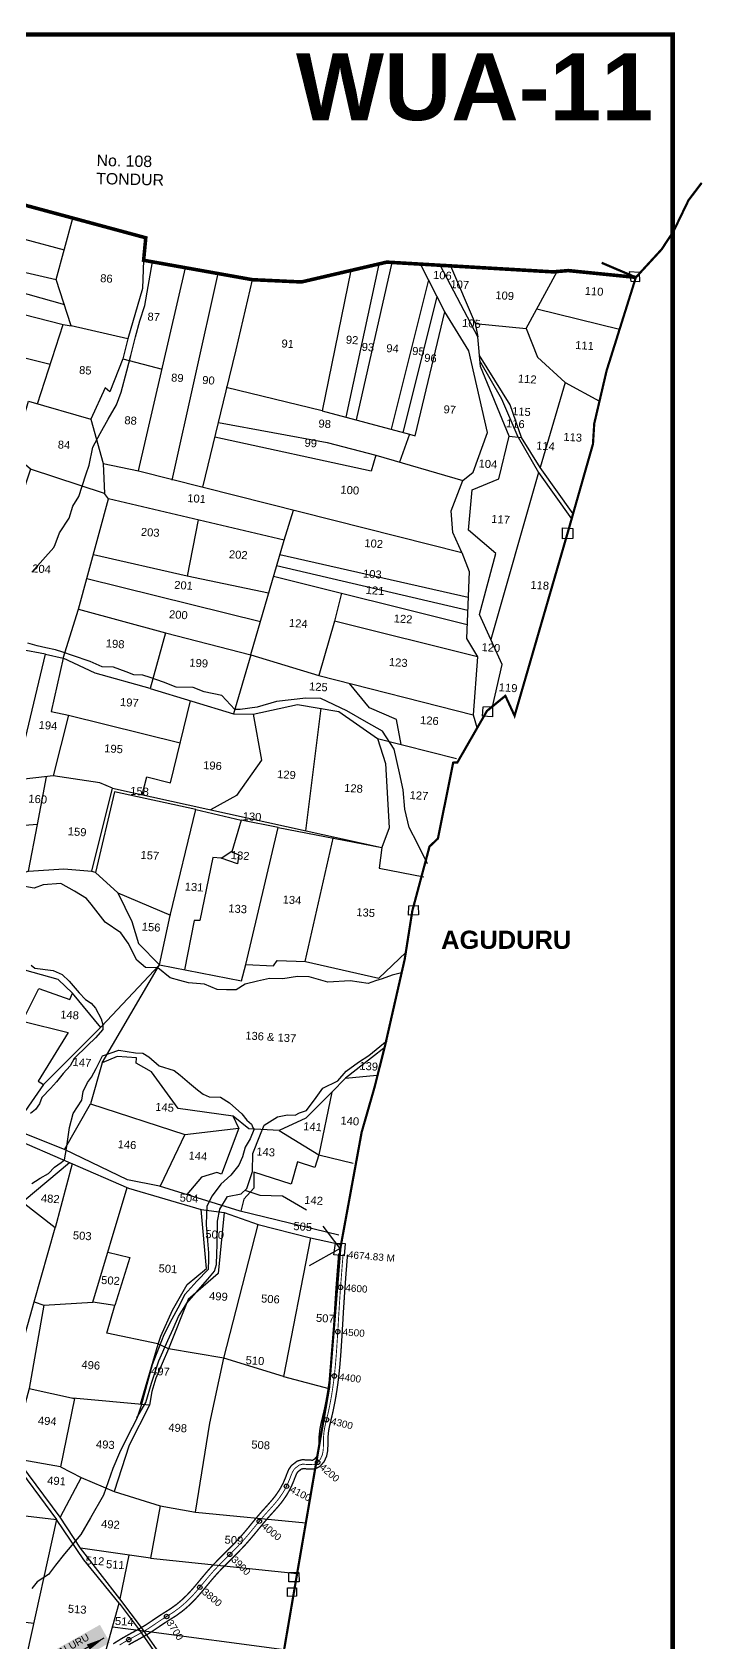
# Model space of a CAD drawing. Header units: inches. Extents: x 198958 to 218693, y 1596361 to 1611769.
# Drawn here: x 206793 to 208301, y 1607558 to 1611181 of the extents above; entities that cross this region are included whole.
import ezdxf
from ezdxf.enums import TextEntityAlignment as Align

# ---------------------------------------------------------------- set-up
doc = ezdxf.new("R2010")
doc.units = ezdxf.units.IN
doc.header["$LTSCALE"] = 15
doc.header["$MEASUREMENT"] = 0
doc.header["$PDMODE"] = 32
doc.header["$PDSIZE"] = 10
doc.linetypes.add('ACAD_ISO02W100', pattern=[15, 12, -3])
doc.linetypes.add('HIDDEN2', pattern=[0.1875, 0.125, -0.0625])
for name, color, linetype in [('CANAL1', 7, 'Continuous'), ('CHANAGE', 1, 'Continuous'), ('PAPER SIZE', 5, 'Continuous'), ('PLOT', 7, 'Continuous'), ('PLOTS NO', 7, 'Continuous'), ('ROAD', 1, 'Continuous'), ('STREAMS', 4, 'Continuous'), ('STRUCTURE', 5, 'Continuous'), ('TEXT', 1, 'Continuous'), ('text2', 7, 'Continuous'), ('VILLAGE BOUNDARY STONES', 1, 'Continuous'), ('VILLAGE BOUNDAY', 5, 'Continuous'), ('VILLAGE BOUNDRY', 5, 'Continuous')]:
    doc.layers.add(name, color=color, linetype=linetype)
doc.styles.get("Standard").update_dxf_attribs({"font": 'arial.ttf'})
doc.dimstyles.get("Standard").update_dxf_attribs({"dimtxt": 0.18, "dimasz": 0.18, "dimexe": 0.18, "dimexo": 0.0625, "dimgap": 0.09, "dimtad": 0, "dimtih": 1, "dimtoh": 1, "dimdec": 4, "dimzin": 0, "dimdsep": 46, "dimtxsty": 'Standard', "dimcen": 0.09, "dimadec": 0, "dimazin": 0, "dimtfac": 1, "dimtdec": 4, "dimtofl": 0, "dimtmove": 0, "dimatfit": 3, "dimfxl": 1, "dimtolj": 1, "dimtzin": 0, "dimarcsym": 0})

msp = doc.modelspace()

# ---------------------------------------------------------------- linework, layer by layer
at = {"layer": 'CANAL1', "color": 200, "linetype": 'ByBlock', "ltscale": 40, "const_width": 3}
for points in [[(206975.4, 1607555.3), (206984.5, 1607561), (206993.6, 1607566.7), (207000.1, 1607570.4), (207012.3, 1607577.3), (207021.6, 1607582.3), (207030.7, 1607587.3), (207043.5, 1607594.7), (207048.4, 1607597.7), (207057.1, 1607603.4), (207065.7, 1607609.3), (207074.5, 1607615.2), (207085, 1607622.1), (207092.5, 1607626.8), (207101.4, 1607632.4), (207105.8, 1607635.3), (207117.9, 1607644), (207125.6, 1607650.4), (207133.2, 1607657.2), (207142.3, 1607666.1), (207147.5, 1607671.7), (207154.4, 1607679.4), (207161.1, 1607687.2), (207167.8, 1607695.3), (207174.5, 1607703.4), (207181.4, 1607711.6), (207190.8, 1607722.6), (207195.5, 1607727.8), (207202.8, 1607735.6), (207210.3, 1607743.3), (207217.8, 1607750.8), (207225.3, 1607758.3), (207232.7, 1607765.7), (207240.1, 1607773.2), (207247.4, 1607780.6), (207254.6, 1607788.2), (207260.3, 1607794.4), (207268.3, 1607803.6), (207275, 1607811.5), (207281.7, 1607819.6), (207288.3, 1607827.8), (207295.1, 1607836), (207301.9, 1607844.1), (207308.5, 1607851.8), (207316.1, 1607860.2), (207323.1, 1607868), (207330, 1607875.8), (207336.5, 1607883.6), (207340.6, 1607888.9), (207348.2, 1607899.9), (207353.2, 1607908.4), (207357.8, 1607917.2), (207363.4, 1607930.4), (207365.5, 1607936.3), (207370, 1607947.2), (207376, 1607956.2), (207389.2, 1607966.4), (207400.6, 1607969.7), (207415.3, 1607968.6), (207424.1, 1607968.5), (207428.2, 1607970.8), (207433, 1607976.3), (207436.3, 1607983.8), (207437.9, 1607992.3), (207438.3, 1608002.1), (207438.3, 1608012.8), (207438.4, 1608020.9), (207439.9, 1608035.5), (207441.8, 1608046.5), (207444.2, 1608057), (207447.8, 1608071.8), (207449.1, 1608077.5), (207451.3, 1608087.6), (207453.4, 1608097.8), (207455.3, 1608108), (207457.1, 1608118.3), (207458.7, 1608128.6), (207460.2, 1608138.9), (207461, 1608144.5), (207462.8, 1608159.6), (207463.9, 1608170), (207464.9, 1608180.4), (207465.9, 1608190.8), (207466.7, 1608201.3), (207467.5, 1608211.7), (207468.3, 1608222.2), (207468.9, 1608232.7), (207469.6, 1608243.5), (207470.3, 1608253.7), (207470.9, 1608264.2), (207471.5, 1608274.8), (207472.1, 1608285.3), (207472.8, 1608295.8), (207473.4, 1608306.4), (207474, 1608316.9), (207474.7, 1608327.4), (207475.4, 1608338), (207475.7, 1608343.3), (207476.8, 1608359.1), (207477.6, 1608369.6), (207478.4, 1608380.2), (207479.2, 1608390.7), (207480, 1608401.2), (207480.9, 1608411.7), (207481.7, 1608422.3), (207482.5, 1608432.8)], [(207010, 1607553.1), (207021.9, 1607559.7), (207031.2, 1607564.7), (207040.6, 1607569.9), (207053.8, 1607577.5), (207059.2, 1607580.9), (207068.1, 1607586.8), (207076.9, 1607592.7), (207085.6, 1607598.6), (207095.8, 1607605.3), (207103.1, 1607609.9), (207112.1, 1607615.5), (207117.2, 1607618.8), (207130.1, 1607628.2), (207138.7, 1607635.2), (207146.9, 1607642.6), (207156.6, 1607652.1), (207162.2, 1607658.1), (207169.4, 1607666.2), (207176.4, 1607674.3), (207183.2, 1607682.5), (207189.9, 1607690.6), (207196.6, 1607698.7), (207205.8, 1607709.3), (207210.2, 1607714.2), (207217.3, 1607721.8), (207224.6, 1607729.3), (207231.9, 1607736.7), (207239.4, 1607744.1), (207246.9, 1607751.6), (207254.4, 1607759.1), (207261.8, 1607766.8), (207269.2, 1607774.5), (207275.2, 1607781.1), (207283.5, 1607790.6), (207290.4, 1607798.7), (207297.1, 1607806.9), (207303.8, 1607815.1), (207310.5, 1607823.2), (207317.2, 1607831.2), (207323.5, 1607838.6), (207330.9, 1607846.9), (207338, 1607854.7), (207345.2, 1607862.8), (207352.1, 1607871.1), (207356.8, 1607877.1), (207365, 1607889.1), (207370.7, 1607898.7), (207375.9, 1607908.7), (207382, 1607923.1), (207384.2, 1607929.1), (207387.8, 1607937.8), (207390.8, 1607942.5), (207398.4, 1607948.3), (207402.6, 1607949.5), (207414.5, 1607948.6), (207429.1, 1607948.5), (207440.9, 1607954.9), (207450, 1607965.5), (207455.5, 1607977.9), (207457.8, 1607990), (207458.3, 1608001.7), (207458.3, 1608012.7), (207458.4, 1608019.8), (207459.7, 1608032.7), (207461.4, 1608042.5), (207463.7, 1608052.5), (207467.2, 1608067.2), (207468.6, 1608073), (207470.9, 1608083.5), (207473, 1608094), (207475, 1608104.5), (207476.8, 1608115), (207478.5, 1608125.6), (207480, 1608136.2), (207480.8, 1608142), (207482.7, 1608157.3), (207483.8, 1608167.9), (207484.9, 1608178.5), (207485.8, 1608189.1), (207486.7, 1608199.7), (207487.5, 1608210.3), (207488.2, 1608220.8), (207488.9, 1608231.4), (207489.6, 1608242.2), (207490.2, 1608252.5), (207490.8, 1608263), (207491.5, 1608273.6), (207492.1, 1608284.1), (207492.7, 1608294.6), (207493.3, 1608305.1), (207494, 1608315.7), (207494.7, 1608326.2), (207495.3, 1608336.7), (207495.7, 1608342), (207496.8, 1608357.7), (207497.6, 1608368.1), (207498.3, 1608378.6), (207499.1, 1608389.1), (207500, 1608399.7), (207500.8, 1608410.2), (207501.6, 1608420.7), (207502.5, 1608431.2)]]:
    msp.add_lwpolyline(points, dxfattribs=at)
at = {"layer": 'CANAL1', "color": 1, "linetype": 'HIDDEN2', "ltscale": 40, "const_width": 2}
msp.add_lwpolyline([(206989.8, 1607552.6), (206998.8, 1607558.1), (207005, 1607561.8), (207017.1, 1607568.5), (207026.4, 1607573.5), (207035.6, 1607578.6), (207048.7, 1607586.1), (207053.8, 1607589.3), (207062.6, 1607595.1), (207071.3, 1607601), (207080.1, 1607606.9), (207090.4, 1607613.7), (207097.8, 1607618.3), (207106.8, 1607623.9), (207111.5, 1607627), (207124, 1607636.1), (207132.1, 1607642.8), (207140, 1607649.9), (207149.4, 1607659.1), (207154.9, 1607664.9), (207161.9, 1607672.8), (207168.8, 1607680.8), (207175.5, 1607688.9), (207182.2, 1607697), (207189, 1607705.1), (207198.3, 1607715.9), (207202.9, 1607721), (207210.1, 1607728.7), (207217.4, 1607736.3), (207224.8, 1607743.8), (207232.3, 1607751.2), (207239.8, 1607758.7), (207247.2, 1607766.2), (207254.6, 1607773.7), (207261.9, 1607781.3), (207267.8, 1607787.8), (207275.9, 1607797.1), (207282.7, 1607805.1), (207289.4, 1607813.3), (207296.1, 1607821.4), (207302.8, 1607829.6), (207309.6, 1607837.7), (207316, 1607845.2), (207323.5, 1607853.5), (207330.6, 1607861.4), (207337.6, 1607869.3), (207344.3, 1607877.4), (207348.7, 1607883), (207356.6, 1607894.5), (207362, 1607903.5), (207366.8, 1607913), (207372.7, 1607926.8), (207374.8, 1607932.7), (207378.9, 1607942.5), (207383.4, 1607949.4), (207393.8, 1607957.4), (207401.6, 1607959.6), (207414.9, 1607958.6), (207426.6, 1607958.5), (207434.6, 1607962.9), (207441.5, 1607970.9), (207445.9, 1607980.9), (207447.8, 1607991.2), (207448.3, 1608001.9), (207448.3, 1608012.8), (207448.4, 1608020.3), (207449.8, 1608034.1), (207451.6, 1608044.5), (207453.9, 1608054.8), (207457.5, 1608069.5), (207458.9, 1608075.3), (207461.1, 1608085.5), (207463.2, 1608095.9), (207465.2, 1608106.3), (207467, 1608116.7), (207468.6, 1608127.1), (207470.1, 1608137.5), (207470.9, 1608143.2), (207472.7, 1608158.5), (207473.9, 1608169), (207474.9, 1608179.5), (207475.8, 1608190), (207476.7, 1608200.5), (207477.5, 1608211), (207478.2, 1608221.5), (207478.9, 1608232.1), (207479.6, 1608242.8), (207480.2, 1608253.1), (207480.9, 1608263.6), (207481.5, 1608274.2), (207482.1, 1608284.7), (207482.7, 1608295.2), (207483.4, 1608305.8), (207484, 1608316.3), (207484.7, 1608326.8), (207485.4, 1608337.3), (207485.7, 1608342.7), (207486.8, 1608358.4), (207487.6, 1608368.9), (207488.4, 1608379.4), (207489.2, 1608389.9), (207490, 1608400.4), (207490.8, 1608411), (207491.7, 1608421.5), (207492.5, 1608432)], dxfattribs=at)
at = {"layer": 'CHANAGE'}
for p in [(207486.7, 1608357.4), (207480.5, 1608257.6), (207472.7, 1608157.9), (207455.1, 1608059.5), (207435.2, 1607963.6), (207365.2, 1607909.8), (207304, 1607831.1), (207237.6, 1607756.5), (207170.3, 1607682.6), (207095.6, 1607616.9), (207010.4, 1607564.7)]:
    msp.add_point(p, dxfattribs=at)
at = {"layer": 'PLOT'}
for points in [[(206686.3, 1610739.7), (206865, 1610691.4)], [(206805.2, 1610345.4), (206862.7, 1610523.9), (206881.2, 1610520.6), (206847, 1610624.9), (206884.4, 1610763.1)], [(206641.8, 1610672.1), (206847, 1610624.9)], [(207043.9, 1610668.1), (207041.5, 1610604.5), (207008.5, 1610491.4), (206881.2, 1610520.6)], [(207445.4, 1610329.7), (207641.5, 1610276.8), (207654.8, 1610273.4), (207721.6, 1610552.3), (207666.4, 1610659.5)], [(207572.7, 1610659.7), (207498.4, 1610315.4)], [(207522.5, 1610308.9), (207602.5, 1610663.4)], [(206617.9, 1610638.2), (206865.6, 1610568.3)], [(206952.7, 1610210.7), (207032.1, 1610194.3), (207138.3, 1610651.3)], [(207210.4, 1610638.4), (207107.5, 1610173.3)], [(207176.9, 1610157.7), (207229.4, 1610374.1), (207251.9, 1610466.8), (207288.7, 1610624.4)], [(207509.6, 1610645.1), (207445.4, 1610329.7), (207229.6, 1610382.1)], [(207684.6, 1610624.2), (207600.7, 1610287.8)], [(207828.2, 1609663.4), (207850.5, 1609758.9), (207799.4, 1609870.9), (207835.6, 1610008.4), (207774.4, 1610060.8), (207782.9, 1610151.6), (207842.7, 1610176.4), (207865.9, 1610272.7), (207801.4, 1610429), (207795.5, 1610496.1), (207711, 1610656.8)], [(207733.8, 1610655.5), (207789.4, 1610526), (207795.5, 1610496.1)], [(207904.3, 1610514.8), (207974.1, 1610642.8)], [(206590.3, 1610593.3), (206862.7, 1610523.9)], [(207627.4, 1610280.6), (207704.4, 1610585.8)], [(207565.8, 1610229.7), (207761.5, 1610172.4), (207785, 1610191.5), (207817.1, 1610280.7), (207775.1, 1610464.4), (207721.6, 1610552.3)], [(207928.4, 1610558.9), (208114.3, 1610512.8)], [(207789.4, 1610526), (207904.3, 1610514.8), (207929.9, 1610449.9), (207991.9, 1610393.3), (207936, 1610201.5), (207893.7, 1610269.6), (207868.2, 1610342.5), (207799.2, 1610454.2)], [(206554.4, 1610504.4), (206833.9, 1610434.7)], [(207008.5, 1610491.4), (206997.3, 1610446.7), (206967.8, 1610371.9), (206957.2, 1610380.9), (206925, 1610310.7)], [(206997.3, 1610446.7), (207085.2, 1610422.8)], [(207885.9, 1610270.4), (207849.8, 1610355.7), (207799.9, 1610441.9)], [(207991.9, 1610393.3), (208069, 1610350.9)], [(206789.4, 1610197.9), (206750.3, 1610231.8), (206784.9, 1610351.3), (206925, 1610310.7), (206952.7, 1610210.7), (206955.8, 1610143.7)], [(207212.2, 1610303.1), (207456.3, 1610258.2), (207565.8, 1610229.7), (207555.8, 1610193.4), (207204.2, 1610269.9)], [(207641.5, 1610276.8), (207619.5, 1610214)], [(207885.9, 1610270.4), (207932, 1610190.9), (207824.9, 1609814.9)], [(207865.9, 1610272.7), (207893.7, 1610269.6)], [(206897.6, 1609883.3), (206965.1, 1610131), (206955.8, 1610143.7), (206789.4, 1610197.9), (206723.9, 1610000.5), (206670.2, 1609823.8), (206501.1, 1609852.4)], [(207032.1, 1610194.3), (207759.8, 1610010.5), (207776.2, 1609967.8), (207770.3, 1609817.2), (207795, 1609775.6), (207784.9, 1609645.1), (207794.2, 1609614.4)], [(207932, 1610190.9), (208006.5, 1610086.7)], [(208009.6, 1610097.4), (207936, 1610201.5)], [(207759.8, 1610010.5), (207739.6, 1610055.9), (207735.6, 1610104.6), (207761.5, 1610172.4)], [(207359.6, 1610038.7), (206965.1, 1610131)], [(207166.9, 1610083.8), (207141.6, 1609957.1)], [(207284.9, 1609780.8), (207359.6, 1610038.7), (207381, 1610106.2)], [(207324.9, 1609918.9), (207141.6, 1609957.1), (206931.3, 1610005.6)], [(207350.3, 1610006.4), (207774, 1609910.4)], [(207772.8, 1609880), (207342.9, 1609980.8)], [(206916.3, 1609951.8), (207306.5, 1609855.4)], [(207336.2, 1609957.6), (207771.5, 1609848.5)], [(207489.2, 1609919.3), (207473.3, 1609856), (207437.6, 1609733.8)], [(206823, 1609782.2), (206862.6, 1609772.7), (206897.6, 1609883.3), (207093.3, 1609829.7), (207058.6, 1609704.8), (206935, 1609739.1), (206862.6, 1609772.7)], [(207093.3, 1609829.7), (207284.7, 1609780.1), (207246, 1609647.6)], [(207795, 1609775.6), (207473.3, 1609856)], [(206401.1, 1609724.1), (206424.1, 1609800.5), (206499.8, 1609790.7), (206538.2, 1609785.7), (206599.1, 1609738), (206601.6, 1609695), (206607, 1609694.9), (206571.7, 1609593.5), (206586.8, 1609588.2), (206556.2, 1609513.1), (206610.5, 1609505.4), (206687.1, 1609499.8), (206755.5, 1609498.3), (206823, 1609782.2), (206653.5, 1609813.5), (206607, 1609694.9)], [(206862.6, 1609772.7), (206836.3, 1609652.9), (206874.6, 1609644.5), (207126.1, 1609582.6)], [(207284.7, 1609780.1), (207437.6, 1609733.8), (207784.9, 1609645.1)], [(207623, 1609578.6), (207612.2, 1609634.8), (207551.6, 1609661.3), (207507.2, 1609716)], [(207058.6, 1609704.8), (207246, 1609647.6), (207290.2, 1609646.6), (207390.3, 1609669), (207482.9, 1609652.7), (207569.9, 1609591.8), (207747.7, 1609547.5)], [(206874.6, 1609644.5), (206840.5, 1609507.8)], [(207040.5, 1609465.5), (207050.9, 1609506.2), (207104, 1609492.6), (207149.4, 1609677.1)], [(207290.2, 1609646.6), (207309.3, 1609543.3), (207252.4, 1609463.8), (207194.4, 1609431.6)], [(207409, 1609384.3), (207443.4, 1609660.3)], [(207569.9, 1609591.8), (207587.6, 1609536.2), (207596.4, 1609391.3), (207579.3, 1609346.8)], [(206406, 1609393.1), (206449, 1609380.6), (206487.3, 1609369.6), (206524.6, 1609372.1), (206724.1, 1609263.3), (206761, 1609286.8), (206784.7, 1609293.5), (206864.2, 1609299.1), (206927.3, 1609293.4), (206973.8, 1609480.2), (206945.5, 1609492.5), (206840.5, 1609507.8), (206755.5, 1609498.3)], [(206805.5, 1609399), (206825.6, 1609506.1)], [(207161.5, 1609432.6), (206978.1, 1609472.3), (206935.7, 1609290.6), (206927.1, 1609292.7)], [(206973.8, 1609480.2), (207579.3, 1609346.8), (207573.5, 1609300.7), (207674.3, 1609280.6)], [(207079.8, 1609082.7), (207103.9, 1609194.2), (207161.5, 1609432.6), (207263.4, 1609408.5)], [(206784.7, 1609293.5), (206805.5, 1609399), (206766, 1609396)], [(207346.7, 1609391.8), (207263.4, 1609408.5), (207242, 1609337.3), (207258, 1609330.6), (207254.7, 1609310.4), (207218.4, 1609323), (207242.4, 1609338.6)], [(207273.7, 1609083.4), (207346.7, 1609391.8), (207579.3, 1609346.8)], [(207470, 1609370.8), (207406.4, 1609090.1)], [(207218.4, 1609323), (207199.3, 1609324.1), (207170.6, 1609182.7), (207157.2, 1609183), (207135.6, 1609071.8)], [(206935.7, 1609290.6), (206985.5, 1609245.2), (207104, 1609194.5)], [(206985.5, 1609245.2), (207017.6, 1609180.1), (207032.6, 1609131.1), (207079.8, 1609082.7)], [(206947.5, 1608942.2), (206884, 1609019.2), (206852, 1609049.9), (206700.8, 1609092.1), (206630.9, 1609100.3), (206339.5, 1609173.4)], [(206951, 1608862.1), (207079.8, 1609082.7), (207263.9, 1609046.8), (207273.7, 1609083.4), (207336, 1609081), (207344, 1609092.6), (207407.8, 1609090.1), (207572.8, 1609053.2), (207633.4, 1609110.7)], [(206818.9, 1608813.8), (206949.3, 1608944.1), (207079.8, 1609082.7)], [(206771.8, 1608955.9), (206808, 1609030), (206877.8, 1609005.3), (206884, 1609019.2)], [(206654.5, 1608970.9), (206771.8, 1608955.9), (206874.5, 1608930.9), (206806.6, 1608821.4), (206818.9, 1608813.8), (206749.4, 1608713.9)], [(207482.7, 1608475), (207261.2, 1608528.7), (207079.9, 1608585.1), (207007.7, 1608599.4), (206865.8, 1608667.7), (206604.1, 1608771.5), (206325.8, 1608891.6), (206264.4, 1608919.1)], [(206179.9, 1608795.3), (206243.9, 1608879.3), (206259.2, 1608908.4), (206334.2, 1608878), (206511.6, 1608801.2), (206747.5, 1608694.3), (207009.9, 1608580.5), (207173.5, 1608532.5), (207225, 1608525.4), (207301.4, 1608499.1), (207419.1, 1608468.8), (207487.9, 1608454)], [(207587, 1608897.9), (207556.5, 1608873.8), (207498.1, 1608828.1), (207568.4, 1608834.9)], [(207258, 1608715.5), (207245.3, 1608742.4), (207121.3, 1608760), (207061.4, 1608842.2), (207027.4, 1608861.7), (207027.7, 1608874), (206984.3, 1608876.9), (206951, 1608862.1), (206924.5, 1608770.5)], [(207498.1, 1608828.1), (207467.2, 1608796.3), (207408.5, 1608738), (207348.8, 1608710.3), (207280.8, 1608714), (207245.3, 1608742.4)], [(207310.7, 1607254), (207237.8, 1607336), (207144.2, 1607441.7), (207041.2, 1607588.9), (206990.6, 1607656.6), (206901.8, 1607770.6), (206856.2, 1607840.4), (206748.4, 1607985.5), (206621.3, 1608184), (206572.1, 1608252.8), (206475.4, 1608382.2), (206387.5, 1608504), (206336.8, 1608594.5), (206321, 1608617.8), (206268.1, 1608689.3), (206179.7, 1608794.9)], [(207467.2, 1608796.3), (207437.7, 1608655.8)], [(206865.8, 1608667.7), (206924.5, 1608770.5), (207136.7, 1608701.2), (207080.8, 1608584.8)], [(207136.7, 1608701.2), (207258, 1608715.5), (207218.9, 1608612), (207208.7, 1608615.9), (207174.1, 1608605.4), (207141, 1608566.1)], [(207348.8, 1608710.3), (207437.7, 1608655.8), (207515.3, 1608636.4)], [(206475.6, 1608382), (206653.9, 1608483), (206775.3, 1608552.4), (206877.5, 1608638.1)], [(206883.4, 1608635.4), (206844.9, 1608491.3), (206770.2, 1608549.4)], [(207437.7, 1608655.8), (207428.6, 1608627.3), (207390.2, 1608639.5), (207375.6, 1608589.3), (207291.4, 1608616.8), (207291.6, 1608580.2), (207269, 1608556), (207262.3, 1608528.4)], [(206797.5, 1608325), (206819.7, 1608317.1), (206929.8, 1608324), (207007.2, 1608581.7)], [(207225, 1608525.4), (207211.7, 1608388.4), (207144.1, 1608330.3), (207099.7, 1608218.9), (207071, 1608152.8), (207062.2, 1608122.8), (207057.3, 1608092.6), (206884.3, 1608108.3)], [(207036.6, 1608094.5), (207076.7, 1608229.6), (207082.3, 1608247.6), (207108.6, 1608305.8), (207141.8, 1608363.8), (207185.4, 1608400), (207173.5, 1608532.5)], [(206621.3, 1608184), (206657.4, 1608285.3), (206774.3, 1608241.5), (206797.5, 1608325), (206844.9, 1608491.3)], [(207224.4, 1608198.2), (207301.8, 1608499)], [(207419.1, 1608468.8), (207358.5, 1608156.4), (207460.7, 1608129.9)], [(206963.7, 1608436.8), (207012.5, 1608424.5), (206979.4, 1608316.3)], [(206819.7, 1608317.1), (206786.8, 1608129.9), (206748.4, 1607985.5)], [(207358.5, 1608156.4), (207224.4, 1608198.2), (207099.7, 1608218.9), (207075.7, 1608230.1), (206961.4, 1608254.6), (206979.4, 1608316.3), (206929.8, 1608324)], [(207160.8, 1607851.3), (207192.7, 1608051.9), (207224.4, 1608198.2)], [(206786.8, 1608129.9), (206888.2, 1608107.4), (206856.9, 1607953.3), (206759.3, 1607970.8)], [(207057.3, 1608092.6), (207011, 1608002.3), (206977.8, 1607898)], [(206703.3, 1608040.7), (206743.4, 1607976), (206847.9, 1607835.4)], [(206856.9, 1607953.3), (206903.6, 1607929.5), (206977.8, 1607898), (207081.3, 1607865.6), (207160.8, 1607851.3), (207408.8, 1607827.8)], [(206903.6, 1607929.5), (206856.2, 1607840.4)], [(206772.6, 1607040.4), (206707.5, 1607240), (206656.7, 1607433.3), (206639.6, 1607546), (206628.1, 1607622.4), (206599.1, 1607864.2), (206847.9, 1607835.4), (206781.5, 1607532.3), (206639.9, 1607543.8)], [(206781.5, 1607532.3), (206951.7, 1607512.4), (206988.7, 1607646.9), (206909.3, 1607744.6), (206847.9, 1607835.4)], [(207081.3, 1607865.6), (207059.3, 1607748.2), (206901.8, 1607770.6)], [(207010.9, 1607755.1), (206990.6, 1607656.6)], [(207059.3, 1607748.2), (207389.1, 1607713.4)], [(206628.1, 1607622.4), (206796.8, 1607602)], [(206988.7, 1607646.9), (207033.8, 1607586.9), (207134.4, 1607441.8), (207228.2, 1607333), (207289.3, 1607263.2), (207309, 1607243.8)], [(206974, 1607593.3), (207044.1, 1607584.8), (207359.9, 1607542.5)]]:
    msp.add_lwpolyline(points, dxfattribs=at)
at = {"layer": 'STREAMS'}
for points in [[(206792.8, 1609966.1), (206842, 1610021.6), (206844.9, 1610028.9), (206854.9, 1610054.6), (206876.2, 1610088.1), (206884.7, 1610115), (206898.1, 1610136.6), (206905.7, 1610160), (206914.7, 1610187.5), (206921.1, 1610207.1), (206929.3, 1610247.5), (206946.5, 1610278.1), (206964.5, 1610310.3), (206982.7, 1610342.7), (206993.3, 1610371.4), (207005.8, 1610419.2), (207014.9, 1610454), (207025.8, 1610495.6), (207035.2, 1610531.7), (207046.4, 1610566.7), (207063.9, 1610664.5)], [(207682.1, 1609310.3), (207660.1, 1609355.9), (207641.3, 1609391.7), (207631.2, 1609433), (207627.8, 1609476.7), (207619.3, 1609515), (207607.3, 1609568.2), (207581.2, 1609608.4), (207545.1, 1609629.2), (207501.1, 1609654.6), (207442.2, 1609682.2), (207408.8, 1609682.9), (207343, 1609675.4), (207299.1, 1609663), (207260.9, 1609657.2), (207248.9, 1609657.4), (207219.6, 1609689.1), (207180.1, 1609697.1), (207155.2, 1609707), (207117.4, 1609707.9), (207088.2, 1609719.1), (207058.8, 1609729.5), (207042.3, 1609735), (207022.2, 1609735.4), (207004.3, 1609742.1), (206976.3, 1609752.5), (206950.3, 1609753.1), (206923.9, 1609765.1), (206883.7, 1609778.9), (206862.4, 1609786.3), (206845.8, 1609792), (206824, 1609796.4), (206804.3, 1609800.4), (206783.3, 1609806.7)], [(207624.1, 1609064.9), (207602.8, 1609059.5), (207580.5, 1609051.8), (207565.6, 1609046.7), (207548.6, 1609040.8), (207508.2, 1609047.1), (207458.5, 1609043.6), (207416, 1609056.1), (207389.6, 1609056.7), (207356.6, 1609051.8), (207327.3, 1609052.5), (207299.8, 1609046), (207272.2, 1609039.4), (207251.7, 1609026.4), (207229.9, 1609026.9), (207209.4, 1609027.3), (207180.6, 1609039.1), (207144.9, 1609042.7), (207125.5, 1609047.7), (207103.2, 1609053.4), (207076.1, 1609076.4), (207048.2, 1609077), (207028.4, 1609093.4), (207009.4, 1609131.5), (206992.9, 1609155.2), (206957.4, 1609178.6), (206925.8, 1609219.2), (206915.6, 1609232.4), (206888.3, 1609248.4), (206858, 1609266.1), (206817.8, 1609262.6), (206797.8, 1609255.2), (206763.9, 1609261.5)], [(206791, 1609082.4), (206798.9, 1609075.4), (206840.2, 1609070.2), (206860.8, 1609061.2), (206876.6, 1609046.1), (206899.2, 1609019.9), (206912.9, 1609004.8), (206925.7, 1608996.5), (206936, 1608985.5), (206948.1, 1608961.3), (206952.3, 1608948.1), (206952.1, 1608937.4)], [(206952.1, 1608937.4), (206935.6, 1608919), (206918, 1608901.7), (206887.6, 1608872.3), (206878.8, 1608855.7), (206863.1, 1608838.6), (206847.6, 1608819.4), (206834.8, 1608804.4), (206814.8, 1608784.8), (206809.7, 1608770.1), (206800.4, 1608757.7), (206789.6, 1608748.4)], [(206792.2, 1608591), (206801, 1608596), (206811.5, 1608602.9), (206830, 1608613.2), (206843.1, 1608627.6), (206858.8, 1608638.4), (206865.7, 1608644.2), (206870.2, 1608669.4), (206876.9, 1608716.9), (206885.3, 1608748.6), (206904.6, 1608778.2), (206908.1, 1608797.6), (206917.5, 1608818.2), (206926.7, 1608830.4), (206937.3, 1608849.7), (206951.6, 1608878.3), (206988.4, 1608891.1), (207025.7, 1608884.8), (207041.9, 1608884.5), (207055.6, 1608876.2), (207078.6, 1608855.4), (207112.5, 1608845.5), (207125.8, 1608834.5), (207147.2, 1608816.6), (207164.8, 1608801.9), (207177.6, 1608791.7), (207191, 1608785.8), (207216.8, 1608785.2), (207237.2, 1608772.1), (207264.6, 1608747.6), (207275.8, 1608733.8), (207286.7, 1608724.8), (207291.9, 1608712.1), (207283.5, 1608691.2), (207272, 1608672.9), (207266, 1608651.2), (207258, 1608631.9), (207240, 1608609.9), (207217.7, 1608589.4), (207197.7, 1608562.9), (207185.8, 1608539.9), (207185.4, 1608522.1), (207184.8, 1608498.3), (207189.8, 1608434.7), (207189.4, 1608419.7), (207188.9, 1608397.6), (207163.3, 1608371.6), (207136.9, 1608340.9), (207120.7, 1608310.7), (207107.4, 1608285.7), (207089, 1608250.3), (207063.4, 1608183), (207038.5, 1608091.6), (207028.3, 1608062.3), (207007.7, 1608021.5), (206989.8, 1607985.2), (206975, 1607950), (206954, 1607889.6), (206924.2, 1607838.6), (206902.5, 1607801), (206866, 1607758.1), (206845.6, 1607732.2), (206829.9, 1607711.6), (206804.1, 1607695.1), (206792.3, 1607679.5)], [(207028.8, 1608063.6), (207048.8, 1608098.1), (207061.4, 1608141.6), (207078.2, 1608192), (207098.5, 1608237.8), (207110.3, 1608264.1), (207122.5, 1608291.6), (207140.7, 1608321.8), (207161.4, 1608345.1), (207188.1, 1608375.9), (207203.3, 1608393.4), (207207.9, 1608408.6), (207208.4, 1608433.2), (207208.9, 1608453.2), (207210.1, 1608506.4), (207215.3, 1608533.5), (207232.4, 1608561.8), (207263, 1608567.5), (207276, 1608579.9), (207288.4, 1608617.8), (207289.3, 1608658.7), (207305.3, 1608698.4), (207314.7, 1608721.9), (207344.7, 1608740.7), (207367.4, 1608745.3), (207384.4, 1608744.9), (207394.4, 1608749.8), (207410, 1608755), (207431.9, 1608784.8), (207447.2, 1608805.8), (207480.3, 1608822.2), (207499.4, 1608843.5), (207527, 1608863.9), (207550.7, 1608879.1), (207591.3, 1608912.8)], [(207271.7, 1608575.7), (207305.3, 1608564.5), (207356.4, 1608563.4), (207410.4, 1608532.1)]]:
    msp.add_lwpolyline(points, dxfattribs=at)
at = {"layer": 'text2', "color": 5, "const_width": 10}
msp.add_lwpolyline([(199249, 1611176.2), (208233.7, 1611176.2), (208233.7, 1598880.5), (199249, 1598880.5)], close=True, dxfattribs=at)
at = {"layer": 'VILLAGE BOUNDARY STONES'}
for points in [[(208139.2, 1610621), (208159.7, 1610620.4), (208159.1, 1610640.9), (208136.1, 1610642)], [(207986.1, 1610066.1), (208008.9, 1610064.8), (208009, 1610042), (207985.6, 1610041.7)], [(207807.5, 1609663.6), (207828.8, 1609664), (207828.5, 1609640.9), (207805.7, 1609642.4)], [(207640, 1609215.8), (207661.5, 1609216.4), (207661.8, 1609195.3), (207639.4, 1609195)], [(207475.5, 1608457.1), (207497.2, 1608456), (207495.1, 1608428.6), (207471.8, 1608430.8)], [(207370.7, 1607716), (207393.3, 1607716), (207393.4, 1607694.6), (207370.8, 1607694.6)], [(207367.3, 1607681.4), (207387.5, 1607681.4), (207387.5, 1607662.2), (207367.3, 1607662.1)]]:
    msp.add_lwpolyline(points, close=True, dxfattribs=at)
at = {"layer": 'VILLAGE BOUNDAY', "linetype": 'ACAD_ISO02W100', "ltscale": 0.2}
for points, const_width in [([(205780.5, 1611046.9), (205984.7, 1610989.1), (206354.2, 1610886.5), (206466.4, 1610863.3), (206726, 1610805.9), (207048.7, 1610718.7), (207043.9, 1610668.1), (207288.7, 1610624.4), (207398.9, 1610619.3), (207590.6, 1610663.9), (207964.8, 1610642), (207998.6, 1610644.9), (208150.9, 1610629.6)], 8), ([(208298.9, 1610842.2), (208269.3, 1610803.2), (208235.5, 1610733.2), (208208.8, 1610692.6), (208150.9, 1610629.6), (208085.1, 1610419.8), (208057.3, 1610300.7), (208054.4, 1610254.7), (207997, 1610053.3), (207878.1, 1609643.3), (207857.4, 1609688.2), (207816, 1609654.2), (207749.4, 1609538.2), (207740.1, 1609537.9), (207705.7, 1609367.1), (207686.8, 1609349.1), (207648.2, 1609204.6), (207631, 1609095.4), (207587.2, 1608902.8), (207562.9, 1608806.4), (207534.2, 1608706.4), (207486.2, 1608444.7), (207461, 1608131.4), (207387.2, 1607702.6), (207338.8, 1607419.1)], 5)]:
    msp.add_lwpolyline(points, dxfattribs=dict(at, const_width=const_width))
at = {"layer": 'VILLAGE BOUNDRY', "const_width": 5.13}
msp.add_lwpolyline([(208150.9, 1610629.6), (208074, 1610662.4)], dxfattribs=at)
at = {"layer": 'VILLAGE BOUNDRY'}
for points in [[(207486.2, 1608444.7), (207447.9, 1608495.3)], [(207486.2, 1608444.7), (207416.5, 1608405.4)]]:
    msp.add_lwpolyline(points, dxfattribs=at)

# ---------------------------------------------------------------- texts
at = {"layer": 'CHANAGE'}
for s, rotation, p in [('4674.83 M', 355.4136, (207503.5, 1608431.1)), ('4600', 356.0034, (207497.7, 1608356.6)), ('4500', 356.5638, (207491.5, 1608256.9)), ('4400', 353.0599, (207483.6, 1608156.6)), ('4300', 346.3726, (207465.8, 1608056.9)), ('4200', 319.2015, (207443.5, 1607956.4)), ('4100', 332.7002, (207375, 1607904.7)), ('4000', 320.0522, (207312.5, 1607824)), ('3900', 314.8648, (207245.3, 1607748.7)), ('3800', 320.1943, (207178.7, 1607675.6)), ('3700', 301.9761, (207101.4, 1607607.6))]:
    msp.add_text(s, height=16, rotation=rotation, dxfattribs=at).set_placement(p, align=Align.MIDDLE_LEFT)
at = {"layer": 'PLOTS NO'}
for s, p in [('86', (206945.8, 1610619.1)), ('106', (207694.4, 1610626.7)), ('107', (207733.4, 1610605.8)), ('109', (207834.4, 1610581)), ('110', (208035.5, 1610590.6)), ('87', (207052, 1610532.7)), ('105', (207759.7, 1610518.3)), ('91', (207353.4, 1610472.2)), ('92', (207498.2, 1610480.7)), ('93', (207533.8, 1610464.6)), ('94', (207589.2, 1610461.6)), ('111', (208014, 1610468.7)), ('95', (207647.3, 1610455.3)), ('96', (207674.5, 1610440)), ('85', (206898.3, 1610412.5)), ('89', (207105.3, 1610395.5)), ('90', (207175.2, 1610390)), ('112', (207885.2, 1610393.2)), ('97', (207717.8, 1610324.1)), ('115', (207872, 1610320.1)), ('88', (207000.1, 1610299.6)), ('98', (207436.6, 1610292.1)), ('116', (207858.5, 1610292.7)), ('84', (206850.4, 1610244.8)), ('99', (207405.3, 1610248.8)), ('114', (207926.3, 1610242.6)), ('113', (207987.4, 1610262.3)), ('104', (207796.7, 1610202.3)), ('100', (207486.1, 1610143.4)), ('101', (207141.5, 1610124.3)), ('117', (207825.3, 1610077.5)), ('203', (207037.2, 1610048.3)), ('202', (207235.2, 1609998)), ('102', (207539.8, 1610023.1)), ('204', (206792.8, 1609966.1)), ('103', (207536.7, 1609954.4)), ('201', (207112.2, 1609929.1)), ('121', (207542.9, 1609917.5)), ('118', (207913.3, 1609929.2)), ('200', (207100.5, 1609863)), ('124', (207370.3, 1609843.5)), ('122', (207605.9, 1609853.6)), ('198', (206958.4, 1609797.5)), ('120', (207803.4, 1609789)), ('199', (207146.3, 1609754.3)), ('123', (207595, 1609755.5)), ('125', (207415.4, 1609700.7)), ('119', (207842.1, 1609698.7)), ('197', (206990.3, 1609665.5)), ('194', (206807.4, 1609613.9)), ('126', (207665.1, 1609624.9)), ('195', (206954.8, 1609561.4)), ('196', (207177.3, 1609523.6)), ('129', (207343.6, 1609503.3)), ('160', (206784.3, 1609448.2)), ('158', (207013.2, 1609465.7)), ('128', (207494.4, 1609472.4)), ('127', (207641.6, 1609456.2)), ('130', (207266.2, 1609408.8)), ('159', (206872.9, 1609374.6)), ('157', (207036.5, 1609321.5)), ('132', (207239.5, 1609321.2)), ('131', (207135.9, 1609250.4)), ('133', (207233.9, 1609201.3)), ('134', (207356.1, 1609221.3)), ('135', (207521.8, 1609192.9)), ('156', (207039.3, 1609160.1)), ('148', (206855.9, 1608962.6)), ('136 & 137', (207272, 1608915.4)), ('147', (206883.7, 1608855.6)), ('139', (207528.6, 1608847.2)), ('145', (207069.6, 1608754.7)), ('140', (207486.1, 1608724.1)), ('141', (207402.4, 1608711.1)), ('146', (206985.1, 1608670.7)), ('143', (207296.9, 1608654.3)), ('144', (207144.5, 1608645.2)), ('482', (206812.5, 1608549.2)), ('504', (207124.5, 1608550.6)), ('142', (207404.8, 1608545.3)), ('500', (207182.2, 1608468.5)), ('505', (207380.2, 1608486.4)), ('503', (206884.3, 1608465.8)), ('502', (206947.9, 1608365.1)), ('501', (207077.1, 1608391.5)), ('499', (207190.6, 1608329.4)), ('506', (207307.6, 1608323.5)), ('507', (207431, 1608280)), ('510', (207272.8, 1608184.8)), ('496', (206903.6, 1608174.7)), ('497', (207060.1, 1608160.8)), ('494', (206805.7, 1608049.1)), ('498', (207099, 1608033.6)), ('493', (206936.2, 1607996.1)), ('508', (207285.6, 1607995.1)), ('491', (206826.6, 1607914.3)), ('492', (206947.8, 1607816.5)), ('509', (207225.5, 1607781)), ('512', (206913, 1607734.3)), ('511', (206958.8, 1607725.9)), ('513', (206873, 1607625.5)), ('514', (206978.9, 1607598.1))]:
    msp.add_text(s, height=18, rotation=356.3896, dxfattribs=at).set_placement(p)
at = {"layer": 'ROAD', "linetype": 'ACAD_ISO02W100'}
for s, p in [('No. 108', (206937.9, 1610880.4)), ('TONDUR', (206937, 1610839.5))]:
    msp.add_text(s, height=25.51, rotation=358.7181, dxfattribs=at).set_placement(p)
at = {"layer": 'STRUCTURE', "color": 5, "insert": (206706.4, 1607462.5), "char_height": 16, "width": 273.397, "attachment_point": 1, "rotation": 29.2075, "bg_fill": 1, "box_fill_scale": 1.1, "bg_fill_color": 7, "bg_fill_true_color": 16777215, "bg_fill_transparency": 0}
msp.add_mtext('{\\C1;7L MINOR OF PALURU DISTRIBUTORY}', dxfattribs=at)
at = {"layer": 'TEXT', "attachment_point": 1}
for s, insert, char_height, width in [('\\pxql;{\\fArial|b1|i0|c0|p34;\\C1;WUA-11}', (207386.7, 1611133.3), 150, 795.497), ('\\pxql;{\\fArial|b1|i0|c0|p34;\\C5; AGUDURU }', (207697, 1609159.9), 41.015, 772.73)]:
    msp.add_mtext(s, dxfattribs=dict(at, insert=insert, char_height=char_height, width=width))

# ---------------------------------------------------------------- leaders
at = {"layer": 'PAPER SIZE', "color": 1}
msp.add_leader([(206954.1, 1607567.7), (206877.8, 1607524.6)], dimstyle='Standard', override={"dimasz": 40, "dimgap": 0.09, "dimtad": 0, "dimtfill": 2, "dimtfillclr": 5}, dxfattribs=at)

doc.saveas('drawing.dxf')
